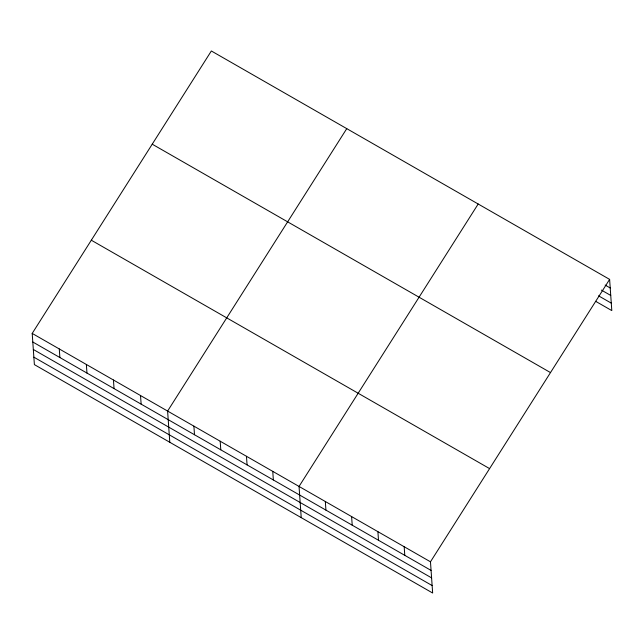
<?xml version="1.0" encoding="UTF-8"?>
<svg xmlns="http://www.w3.org/2000/svg" width="644" height="644" viewBox="0 0 644 644"><rect width="100%" height="100%" fill="white"/><g stroke="black" fill="none" stroke-linecap="round" stroke-linejoin="round"><path stroke-width="0.97" d="M609.618 279.383L430.474 561.81L432.655 593.019L34.382 364.617L32.2 333.415L211.345 50.981L609.618 279.383L611.8 310.585L595.692 301.344M346.762 128.639L167.609 411.065L169.791 442.275M478.186 204.011L299.041 486.437L301.223 517.647M605.135 285.067L610.222 287.981M601.416 290.098L610.737 295.443M598.558 295.838L611.277 303.131M152.226 144.184L550.499 372.586M91.319 240.212L489.593 468.615M32.2 333.415L430.474 561.81M32.804 342.012L431.069 570.415M33.327 349.475L431.593 577.877M33.858 357.162L432.132 585.557M404.182 546.74L404.786 555.337M377.899 531.662L378.503 540.268M351.616 516.593L352.212 525.19M325.325 501.515L325.928 510.12M272.758 471.368L273.354 479.965M246.467 456.29L247.071 464.896M220.184 441.221L220.787 449.818M193.9 426.143L194.496 434.748M140.529 395.537L141.133 404.142M113.449 380.008L114.052 388.606M86.368 364.472L86.964 373.077M59.28 348.943L59.884 357.549"/></g></svg>
